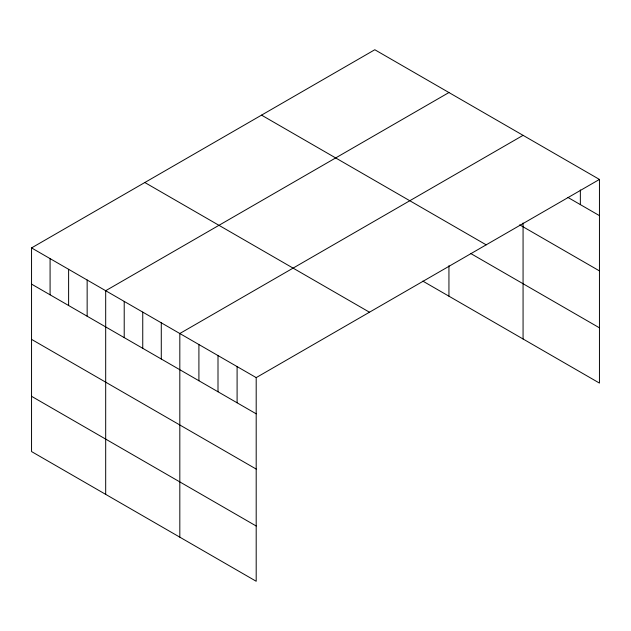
<?xml version="1.0" encoding="UTF-8"?>
<svg xmlns="http://www.w3.org/2000/svg" width="631" height="631" viewBox="0 0 631 631"><rect width="100%" height="100%" fill="white"/><g stroke="black" fill="none" stroke-linecap="round" stroke-linejoin="round"><path stroke-width="0.95" d="M599.45 179.433L256.194 377.614L256.194 581.261L31.55 451.567L31.55 247.912L374.806 49.739L599.45 179.433L599.45 383.088L422.825 281.11M448.941 92.536L105.685 290.717L105.685 494.365M523.067 135.342L179.819 333.515L179.819 537.162M567.9 197.424L599.45 215.636M519.699 224.857L599.45 270.896M261.534 115.134L486.178 244.836M470.844 253.575L599.45 327.828M144.822 182.517L369.466 312.211M31.55 247.912L256.194 377.614M31.55 284.116L256.194 413.818M31.55 339.375L256.194 469.07M31.55 396.307L256.194 526.002M580.354 189.939L580.354 204.618M523.067 222.988L523.067 338.989M448.941 265.698L448.941 296.191M237.098 366.587L237.098 402.791M218.003 355.561L218.003 391.764M198.907 344.542L198.907 380.745M161.284 322.812L161.284 359.015M142.748 312.116L142.748 348.32M124.212 301.413L124.212 337.617M87.149 280.014L87.149 316.218M68.613 269.319L68.613 305.514M50.086 258.615L50.086 294.819"/></g></svg>
